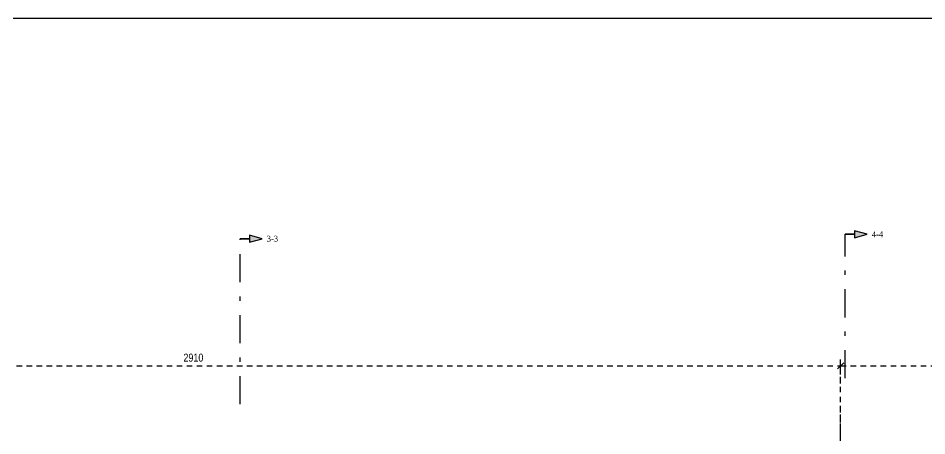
# Model space of a CAD drawing. Header units: millimetres. Extents: x -2171 to 1563, y -1758 to -1505.
# Drawn here: x -1094.97 to -1074.54, y -1599.63 to -1590.25 of the extents above; entities that cross this region are included whole.
import ezdxf
from ezdxf.enums import TextEntityAlignment as Align

# ---------------------------------------------------------------- set-up
doc = ezdxf.new("R2010")
doc.units = ezdxf.units.MM
doc.header["$PDMODE"] = 32
for name, pattern in [('DASHDOT', [25.4, 12.7, -6.35, 0, -6.35]), ('DASHED2', [0.375, 0.25, -0.125]), ('HIDDEN', [0.375, 0.25, -0.125]), ('HIDDEN2', [0.1875, 0.125, -0.0625])]:
    doc.linetypes.add(name, pattern=pattern)
doc.layers.get('Defpoints').update_dxf_attribs({"color": 6})
doc.layers.add('-S_TEXT', color=3, linetype='Continuous')
doc.layers.add('Sect_Line_Symbol', color=7, linetype='Continuous')
doc.layers.add('A-ANNO-DIMS', color=1, linetype='Continuous', lineweight=9)
doc.styles.add('1-100', font='arial.ttf', dxfattribs={"width": 0.8})
doc.styles.add('S1TmsNwRmn1359_b_934_161', font='times.ttf', dxfattribs={"width": 0.933629, "height": 0.135937})
doc.dimstyles.new('Copy of 1-100', dxfattribs={"dimtxt": 0.18, "dimasz": 0.14, "dimexe": 0.14, "dimexo": 0.1, "dimgap": 0.09, "dimtad": 1, "dimdec": 0, "dimlfac": 100, "dimrnd": 5, "dimzin": 5, "dimdsep": 46, "dimtxsty": '1-100', "dimblk": 'OBLIQUE', "dimcen": 0.09, "dimclrd": 1, "dimclre": 1, "dimclrt": 2, "dimadec": 0, "dimazin": 0, "dimtfac": 1, "dimtdec": 0, "dimtix": 1, "dimtmove": 2, "dimatfit": 3, "dimfxl": 5, "dimfxlon": 1, "dimtolj": 1, "dimtzin": 5, "dimarcsym": 0})

# ---------------------------------------------------------------- blocks, each defined once
blk = doc.blocks.new('_Oblique')
at = {"color": 0, "linetype": 'ByBlock', "lineweight": -2}
blk.add_line((-0.5, -0.5), (0.5, 0.5), dxfattribs=at)
blk = doc.blocks.new('*D52')
at = {"layer": 'A-ANNO-DIMS', "color": 1, "linetype": 'HIDDEN', "lineweight": -2, "ltscale": 0.5, "transparency": 16777216}
blk.add_line((-1105.577, -1602.256), (-1105.577, -1597.92), dxfattribs=at)
at = {"layer": 'A-ANNO-DIMS', "color": 1, "linetype": 'HIDDEN2', "lineweight": -2, "ltscale": 0.5, "transparency": 16777216}
blk.add_line((-1076.48, -1602.256), (-1076.48, -1597.92), dxfattribs=at)
at = {"layer": 'A-ANNO-DIMS', "color": 1, "linetype": 'DASHED2', "lineweight": -2, "ltscale": 0.5, "transparency": 16777216}
blk.add_line((-1105.577, -1598.06), (-1076.48, -1598.06), dxfattribs=at)
at = {"layer": 'Defpoints', "color": 0, "ltscale": 0.5, "transparency": 16777216}
for p in [(-1076.48, -1598.06), (-1105.577, -1602.356), (-1076.48, -1602.356)]:
    blk.add_point(p, dxfattribs=at)
at = {"layer": 'A-ANNO-DIMS', "color": 1, "lineweight": -2, "ltscale": 0.5, "transparency": 16777216, "xscale": 0.14, "yscale": 0.14, "zscale": 0.14, "rotation": 180}
blk.add_blockref('_Oblique', (-1105.577, -1598.06), dxfattribs=at)
at = {"layer": 'A-ANNO-DIMS', "color": 1, "lineweight": -2, "ltscale": 0.5, "transparency": 16777216, "xscale": 0.14, "yscale": 0.14, "zscale": 0.14}
blk.add_blockref('_Oblique', (-1076.48, -1598.06), dxfattribs=at)
at = {"layer": 'A-ANNO-DIMS', "color": 2, "ltscale": 0.5, "transparency": 16777216, "insert": (-1091.028, -1597.878), "char_height": 0.18, "attachment_point": 5, "style": '1-100'}
blk.add_mtext('\\A1;2910', dxfattribs=at)
blk = doc.blocks.new('*D53')
at = {"layer": 'A-ANNO-DIMS', "color": 1, "linetype": 'HIDDEN', "lineweight": -2, "ltscale": 0.5, "transparency": 16777216}
blk.add_line((-1076.48, -1602.256), (-1076.48, -1597.92), dxfattribs=at)
at = {"layer": 'A-ANNO-DIMS', "color": 1, "linetype": 'HIDDEN2', "lineweight": -2, "ltscale": 0.5, "transparency": 16777216}
blk.add_line((-1061.068, -1600.891), (-1061.068, -1597.92), dxfattribs=at)
at = {"layer": 'A-ANNO-DIMS', "color": 1, "linetype": 'DASHED2', "lineweight": -2, "ltscale": 0.5, "transparency": 16777216}
blk.add_line((-1076.48, -1598.06), (-1061.068, -1598.06), dxfattribs=at)
at = {"layer": 'Defpoints', "color": 0, "ltscale": 0.5, "transparency": 16777216}
for p in [(-1061.068, -1598.06), (-1061.068, -1600.991), (-1076.48, -1602.356)]:
    blk.add_point(p, dxfattribs=at)
at = {"layer": 'A-ANNO-DIMS', "color": 1, "lineweight": -2, "ltscale": 0.5, "transparency": 16777216, "xscale": 0.14, "yscale": 0.14, "zscale": 0.14, "rotation": 180}
blk.add_blockref('_Oblique', (-1076.48, -1598.06), dxfattribs=at)
at = {"layer": 'A-ANNO-DIMS', "color": 1, "lineweight": -2, "ltscale": 0.5, "transparency": 16777216, "xscale": 0.14, "yscale": 0.14, "zscale": 0.14}
blk.add_blockref('_Oblique', (-1061.068, -1598.06), dxfattribs=at)
at = {"layer": 'A-ANNO-DIMS', "color": 2, "ltscale": 0.5, "transparency": 16777216, "insert": (-1068.774, -1597.878), "char_height": 0.18, "attachment_point": 5, "style": '1-100'}
blk.add_mtext('\\A1;1540', dxfattribs=at)

msp = doc.modelspace()

# ---------------------------------------------------------------- hatches: boundary and pattern name
at = {"layer": 'Sect_Line_Symbol'}
for points in [[(-1076.3797, -1595.106), (-1076.1695, -1595.106), (-1076.1695, -1595.1836), (-1075.8797, -1595.106), (-1076.1695, -1595.0284), (-1076.1695, -1595.106)], [(-1089.9797, -1595.206), (-1089.7695, -1595.206), (-1089.7695, -1595.2836), (-1089.4797, -1595.206), (-1089.7695, -1595.1284), (-1089.7695, -1595.206)]]:
    msp.add_hatch(color=2, dxfattribs=at).paths.add_polyline_path(points)

# ---------------------------------------------------------------- linework, layer by layer
at = {"layer": '-S_TEXT', "ltscale": 5}
msp.add_lwpolyline([(-1107.97, -1590.2497), (-1049.8225, -1590.2497), (-1049.8225, -1630.2944), (-1107.97, -1630.2944)], close=True, dxfattribs=at)
at = {"layer": 'Sect_Line_Symbol', "color": 2}
for points in [[(-1076.3797, -1595.106), (-1076.1695, -1595.106), (-1076.1695, -1595.1836), (-1075.8797, -1595.106), (-1076.1695, -1595.0284), (-1076.1695, -1595.106)], [(-1089.9797, -1595.206), (-1089.7695, -1595.206), (-1089.7695, -1595.2836), (-1089.4797, -1595.206), (-1089.7695, -1595.1284), (-1089.7695, -1595.206)]]:
    msp.add_lwpolyline(points, close=True, dxfattribs=at)
at = {"layer": 'Sect_Line_Symbol', "color": 2, "linetype": 'DASHDOT', "ltscale": 0.05}
for points in [[(-1089.9797, -1598.9246), (-1089.9797, -1595.206)], [(-1076.3797, -1598.3415), (-1076.3797, -1595.106)]]:
    msp.add_lwpolyline(points, dxfattribs=at)

# ---------------------------------------------------------------- texts
at = {"layer": 'Sect_Line_Symbol', "color": 2, "style": 'S1TmsNwRmn1359_b_934_161', "width": 0.933629}
for s, p in [('4-4', (-1075.7797, -1595.106)), ('3-3', (-1089.3797, -1595.206))]:
    msp.add_text(s, height=0.13594, dxfattribs=at).set_placement(p, align=Align.MIDDLE_LEFT)

# ---------------------------------------------------------------- dimensions: what is measured, and where the dimension line sits
at = {"layer": 'A-ANNO-DIMS', "ltscale": 0.5}
for base, p1, p2, picture, middle in [((-1076.4796, -1598.0595), (-1105.5772, -1602.356), (-1076.4796, -1602.356), '*D52', (-1091.0284, -1597.8776)), ((-1061.0679, -1598.0595), (-1076.4796, -1602.356), (-1061.0679, -1600.9906), '*D53', (-1068.7738, -1597.8776))]:
    dim = msp.add_linear_dim(base=base, p1=p1, p2=p2, dimstyle='Copy of 1-100', dxfattribs=at)
    dim.commit()
    dim.dimension.update_dxf_attribs({"geometry": picture, "text_midpoint": middle})

doc.saveas('drawing.dxf')
